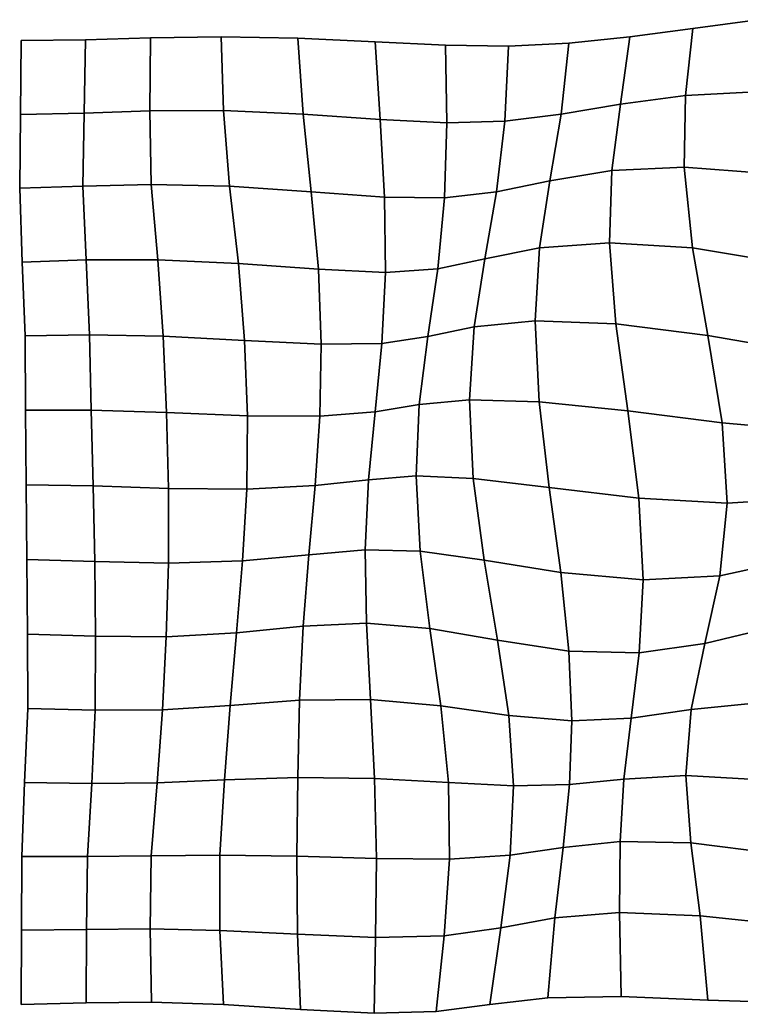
# Model space of a CAD drawing. Extents: x -161 to 223, y -128 to 126.
# Drawn here: x -160.5 to 22.6, y -128.2 to 124 of the extents above; entities that cross this region are included whole.
import ezdxf

# ---------------------------------------------------------------- set-up
doc = ezdxf.new("R2010")
doc.units = 0

msp = doc.modelspace()

# ---------------------------------------------------------------- linework, layer by layer
for points in [[(8.47879, 104.783752, -0.56378), (26.162144, 105.674088, -0.097301), (26.834267, 123.954628, -0.619438), (10.40003, 121.764931, -1.230016)], [(8.47879, 104.783752, -0.56378), (10.40003, 121.764931, -1.230016), (26.834267, 123.954628, -0.619438), (26.162144, 105.674088, -0.097301)], [(-7.982082, 102.558479, -1.283655), (8.47879, 104.783752, -0.56378), (10.40003, 121.764931, -1.230016), (-5.617564, 119.609489, -1.894878)], [(-7.982082, 102.558479, -1.283655), (-5.617564, 119.609489, -1.894878), (10.40003, 121.764931, -1.230016), (8.47879, 104.783752, -0.56378)], [(-160.368347, 99.957916, -1.274273), (-144.232239, 100.311813, -1.267802), (-143.81221, 118.899643, -1.255777), (-160.219803, 118.750046, -1.2858)], [(-160.368347, 99.957916, -1.274273), (-160.219803, 118.750046, -1.2858), (-143.81221, 118.899643, -1.255777), (-144.232239, 100.311813, -1.267802)], [(-144.232239, 100.311813, -1.267802), (-127.525818, 100.891403, -1.345592), (-127.323807, 119.373535, -1.272971), (-143.81221, 118.899643, -1.255777)], [(-144.232239, 100.311813, -1.267802), (-143.81221, 118.899643, -1.255777), (-127.323807, 119.373535, -1.272971), (-127.525818, 100.891403, -1.345592)], [(-127.525818, 100.891403, -1.345592), (-108.802734, 100.925896, -1.396579), (-109.395409, 119.637215, -1.277623), (-127.323807, 119.373535, -1.272971)], [(-127.525818, 100.891403, -1.345592), (-127.323807, 119.373535, -1.272971), (-109.395409, 119.637215, -1.277623), (-108.802734, 100.925896, -1.396579)], [(-108.802734, 100.925896, -1.396579), (-88.537476, 100.040604, -1.401339), (-89.914787, 119.267975, -1.278931), (-109.395409, 119.637215, -1.277623)], [(-108.802734, 100.925896, -1.396579), (-109.395409, 119.637215, -1.277623), (-89.914787, 119.267975, -1.278931), (-88.537476, 100.040604, -1.401339)], [(-88.537476, 100.040604, -1.401339), (-69.056953, 98.68502, -1.482974), (-70.331215, 118.378189, -1.400992), (-89.914787, 119.267975, -1.278931)], [(-88.537476, 100.040604, -1.401339), (-89.914787, 119.267975, -1.278931), (-70.331215, 118.378189, -1.400992), (-69.056953, 98.68502, -1.482974)], [(-23.085348, 100.032089, -1.815239), (-7.982082, 102.558479, -1.283655), (-5.617564, 119.609489, -1.894878), (-21.112637, 118.0159, -2.222662)], [(-23.085348, 100.032089, -1.815239), (-21.112637, 118.0159, -2.222662), (-5.617564, 119.609489, -1.894878), (-7.982082, 102.558479, -1.283655)], [(-69.056953, 98.68502, -1.482974), (-52.138756, 97.82502, -1.710149), (-52.468525, 117.526421, -1.720662), (-70.331215, 118.378189, -1.400992)], [(-69.056953, 98.68502, -1.482974), (-70.331215, 118.378189, -1.400992), (-52.468525, 117.526421, -1.720662), (-52.138756, 97.82502, -1.710149)], [(-52.138756, 97.82502, -1.710149), (-37.345966, 98.243317, -1.918883), (-36.412846, 117.304924, -2.096661), (-52.468525, 117.526421, -1.720662)], [(-52.138756, 97.82502, -1.710149), (-52.468525, 117.526421, -1.720662), (-36.412846, 117.304924, -2.096661), (-37.345966, 98.243317, -1.918883)], [(-37.345966, 98.243317, -1.918883), (-23.085348, 100.032089, -1.815239), (-21.112637, 118.0159, -2.222662), (-36.412846, 117.304924, -2.096661)], [(-37.345966, 98.243317, -1.918883), (-36.412846, 117.304924, -2.096661), (-21.112637, 118.0159, -2.222662), (-23.085348, 100.032089, -1.815239)], [(-10.170768, 85.680428, -0.970968), (8.140787, 86.580727, -0.467263), (8.47879, 104.783752, -0.56378), (-7.982082, 102.558479, -1.283655)], [(-10.170768, 85.680428, -0.970968), (-7.982082, 102.558479, -1.283655), (8.47879, 104.783752, -0.56378), (8.140787, 86.580727, -0.467263)], [(8.140787, 86.580727, -0.467263), (28.220966, 85.004005, -0.275969), (26.162144, 105.674088, -0.097301), (8.47879, 104.783752, -0.56378)], [(8.140787, 86.580727, -0.467263), (8.47879, 104.783752, -0.56378), (26.162144, 105.674088, -0.097301), (28.220966, 85.004005, -0.275969)], [(-144.543045, 81.735268, -1.304018), (-127.183067, 82.17437, -1.457454), (-127.525818, 100.891403, -1.345592), (-144.232239, 100.311813, -1.267802)], [(-144.543045, 81.735268, -1.304018), (-144.232239, 100.311813, -1.267802), (-127.525818, 100.891403, -1.345592), (-127.183067, 82.17437, -1.457454)], [(-127.183067, 82.17437, -1.457454), (-107.250473, 81.717178, -1.532025), (-108.802734, 100.925896, -1.396579), (-127.525818, 100.891403, -1.345592)], [(-127.183067, 82.17437, -1.457454), (-127.525818, 100.891403, -1.345592), (-108.802734, 100.925896, -1.396579), (-107.250473, 81.717178, -1.532025)], [(-107.250473, 81.717178, -1.532025), (-86.510216, 80.323013, -1.463609), (-88.537476, 100.040604, -1.401339), (-108.802734, 100.925896, -1.396579)], [(-107.250473, 81.717178, -1.532025), (-108.802734, 100.925896, -1.396579), (-88.537476, 100.040604, -1.401339), (-86.510216, 80.323013, -1.463609)], [(-25.931862, 83.109001, -1.420279), (-10.170768, 85.680428, -0.970968), (-7.982082, 102.558479, -1.283655), (-23.085348, 100.032089, -1.815239)], [(-25.931862, 83.109001, -1.420279), (-23.085348, 100.032089, -1.815239), (-7.982082, 102.558479, -1.283655), (-10.170768, 85.680428, -0.970968)], [(-160.522751, 81.219688, -1.266986), (-144.543045, 81.735268, -1.304018), (-144.232239, 100.311813, -1.267802), (-160.368347, 99.957916, -1.274273)], [(-160.522751, 81.219688, -1.266986), (-160.368347, 99.957916, -1.274273), (-144.232239, 100.311813, -1.267802), (-144.543045, 81.735268, -1.304018)], [(-86.510216, 80.323013, -1.463609), (-67.915321, 78.925163, -1.401254), (-69.056953, 98.68502, -1.482974), (-88.537476, 100.040604, -1.401339)], [(-86.510216, 80.323013, -1.463609), (-88.537476, 100.040604, -1.401339), (-69.056953, 98.68502, -1.482974), (-67.915321, 78.925163, -1.401254)], [(-67.915321, 78.925163, -1.401254), (-52.663975, 78.742867, -1.472574), (-52.138756, 97.82502, -1.710149), (-69.056953, 98.68502, -1.482974)], [(-67.915321, 78.925163, -1.401254), (-69.056953, 98.68502, -1.482974), (-52.138756, 97.82502, -1.710149), (-52.663975, 78.742867, -1.472574)], [(-39.487015, 80.329216, -1.563137), (-25.931862, 83.109001, -1.420279), (-23.085348, 100.032089, -1.815239), (-37.345966, 98.243317, -1.918883)], [(-39.487015, 80.329216, -1.563137), (-37.345966, 98.243317, -1.918883), (-23.085348, 100.032089, -1.815239), (-25.931862, 83.109001, -1.420279)], [(-52.663975, 78.742867, -1.472574), (-39.487015, 80.329216, -1.563137), (-37.345966, 98.243317, -1.918883), (-52.138756, 97.82502, -1.710149)], [(-52.663975, 78.742867, -1.472574), (-52.138756, 97.82502, -1.710149), (-37.345966, 98.243317, -1.918883), (-39.487015, 80.329216, -1.563137)], [(-10.791721, 67.374489, -1.216058), (10.284095, 66.068558, -1.073059), (8.140787, 86.580727, -0.467263), (-10.170768, 85.680428, -0.970968)], [(-10.791721, 67.374489, -1.216058), (-10.170768, 85.680428, -0.970968), (8.140787, 86.580727, -0.467263), (10.284095, 66.068558, -1.073059)], [(10.284095, 66.068558, -1.073059), (32.627018, 62.349857, -1.062481), (28.220966, 85.004005, -0.275969), (8.140787, 86.580727, -0.467263)], [(10.284095, 66.068558, -1.073059), (8.140787, 86.580727, -0.467263), (28.220966, 85.004005, -0.275969), (32.627018, 62.349857, -1.062481)], [(-28.561321, 66.080414, -1.292371), (-10.791721, 67.374489, -1.216058), (-10.170768, 85.680428, -0.970968), (-25.931862, 83.109001, -1.420279)], [(-28.561321, 66.080414, -1.292371), (-25.931862, 83.109001, -1.420279), (-10.170768, 85.680428, -0.970968), (-10.791721, 67.374489, -1.216058)], [(-159.925079, 62.485867, -1.264371), (-143.719604, 63.00243, -1.36238), (-144.543045, 81.735268, -1.304018), (-160.522751, 81.219688, -1.266986)], [(-159.925079, 62.485867, -1.264371), (-160.522751, 81.219688, -1.266986), (-144.543045, 81.735268, -1.304018), (-143.719604, 63.00243, -1.36238)], [(-143.719604, 63.00243, -1.36238), (-125.519348, 63.077473, -1.59843), (-127.183067, 82.17437, -1.457454), (-144.543045, 81.735268, -1.304018)], [(-143.719604, 63.00243, -1.36238), (-144.543045, 81.735268, -1.304018), (-127.183067, 82.17437, -1.457454), (-125.519348, 63.077473, -1.59843)], [(-125.519348, 63.077473, -1.59843), (-105.006363, 62.143528, -1.660319), (-107.250473, 81.717178, -1.532025), (-127.183067, 82.17437, -1.457454)], [(-125.519348, 63.077473, -1.59843), (-127.183067, 82.17437, -1.457454), (-107.250473, 81.717178, -1.532025), (-105.006363, 62.143528, -1.660319)], [(-105.006363, 62.143528, -1.660319), (-84.723984, 60.65699, -1.434325), (-86.510216, 80.323013, -1.463609), (-107.250473, 81.717178, -1.532025)], [(-105.006363, 62.143528, -1.660319), (-107.250473, 81.717178, -1.532025), (-86.510216, 80.323013, -1.463609), (-84.723984, 60.65699, -1.434325)], [(-42.482834, 63.29623, -1.190862), (-28.561321, 66.080414, -1.292371), (-25.931862, 83.109001, -1.420279), (-39.487015, 80.329216, -1.563137)], [(-42.482834, 63.29623, -1.190862), (-39.487015, 80.329216, -1.563137), (-25.931862, 83.109001, -1.420279), (-28.561321, 66.080414, -1.292371)], [(-84.723984, 60.65699, -1.434325), (-67.668701, 59.861374, -1.144289), (-67.915321, 78.925163, -1.401254), (-86.510216, 80.323013, -1.463609)], [(-84.723984, 60.65699, -1.434325), (-86.510216, 80.323013, -1.463609), (-67.915321, 78.925163, -1.401254), (-67.668701, 59.861374, -1.144289)], [(-67.668701, 59.861374, -1.144289), (-54.39698, 60.779182, -1.063206), (-52.663975, 78.742867, -1.472574), (-67.915321, 78.925163, -1.401254)], [(-67.668701, 59.861374, -1.144289), (-67.915321, 78.925163, -1.401254), (-52.663975, 78.742867, -1.472574), (-54.39698, 60.779182, -1.063206)], [(-54.39698, 60.779182, -1.063206), (-42.482834, 63.29623, -1.190862), (-39.487015, 80.329216, -1.563137), (-52.663975, 78.742867, -1.472574)], [(-54.39698, 60.779182, -1.063206), (-52.663975, 78.742867, -1.472574), (-39.487015, 80.329216, -1.563137), (-42.482834, 63.29623, -1.190862)], [(-45.185665, 46.041298, -0.897304), (-29.663315, 47.551651, -1.514874), (-28.561321, 66.080414, -1.292371), (-42.482834, 63.29623, -1.190862)], [(-45.185665, 46.041298, -0.897304), (-42.482834, 63.29623, -1.190862), (-28.561321, 66.080414, -1.292371), (-29.663315, 47.551651, -1.514874)], [(-29.663315, 47.551651, -1.514874), (-9.204161, 46.823738, -2.026132), (-10.791721, 67.374489, -1.216058), (-28.561321, 66.080414, -1.292371)], [(-29.663315, 47.551651, -1.514874), (-28.561321, 66.080414, -1.292371), (-10.791721, 67.374489, -1.216058), (-9.204161, 46.823738, -2.026132)], [(-9.204161, 46.823738, -2.026132), (14.208311, 43.813778, -2.249219), (10.284095, 66.068558, -1.073059), (-10.791721, 67.374489, -1.216058)], [(-9.204161, 46.823738, -2.026132), (-10.791721, 67.374489, -1.216058), (10.284095, 66.068558, -1.073059), (14.208311, 43.813778, -2.249219)], [(14.208311, 43.813778, -2.249219), (37.237885, 39.840576, -2.176204), (32.627018, 62.349857, -1.062481), (10.284095, 66.068558, -1.073059)], [(14.208311, 43.813778, -2.249219), (10.284095, 66.068558, -1.073059), (32.627018, 62.349857, -1.062481), (37.237885, 39.840576, -2.176204)], [(-142.856445, 44.034435, -1.435326), (-124.169716, 43.6931, -1.756774), (-125.519348, 63.077473, -1.59843), (-143.719604, 63.00243, -1.36238)], [(-142.856445, 44.034435, -1.435326), (-143.719604, 63.00243, -1.36238), (-125.519348, 63.077473, -1.59843), (-124.169716, 43.6931, -1.756774)], [(-124.169716, 43.6931, -1.756774), (-103.452705, 42.599583, -1.773668), (-105.006363, 62.143528, -1.660319), (-125.519348, 63.077473, -1.59843)], [(-124.169716, 43.6931, -1.756774), (-125.519348, 63.077473, -1.59843), (-105.006363, 62.143528, -1.660319), (-103.452705, 42.599583, -1.773668)], [(-56.89999, 43.585365, -0.551074), (-45.185665, 46.041298, -0.897304), (-42.482834, 63.29623, -1.190862), (-54.39698, 60.779182, -1.063206)], [(-56.89999, 43.585365, -0.551074), (-54.39698, 60.779182, -1.063206), (-42.482834, 63.29623, -1.190862), (-45.185665, 46.041298, -0.897304)], [(-159.156067, 43.704048, -1.264666), (-142.856445, 44.034435, -1.435326), (-143.719604, 63.00243, -1.36238), (-159.925079, 62.485867, -1.264371)], [(-159.156067, 43.704048, -1.264666), (-159.925079, 62.485867, -1.264371), (-143.719604, 63.00243, -1.36238), (-142.856445, 44.034435, -1.435326)], [(-103.452705, 42.599583, -1.773668), (-83.969818, 41.603401, -1.320571), (-84.723984, 60.65699, -1.434325), (-105.006363, 62.143528, -1.660319)], [(-103.452705, 42.599583, -1.773668), (-105.006363, 62.143528, -1.660319), (-84.723984, 60.65699, -1.434325), (-83.969818, 41.603401, -1.320571)], [(-83.969818, 41.603401, -1.320571), (-68.614059, 41.813721, -0.7459), (-67.668701, 59.861374, -1.144289), (-84.723984, 60.65699, -1.434325)], [(-83.969818, 41.603401, -1.320571), (-84.723984, 60.65699, -1.434325), (-67.668701, 59.861374, -1.144289), (-68.614059, 41.813721, -0.7459)], [(-68.614059, 41.813721, -0.7459), (-56.89999, 43.585365, -0.551074), (-54.39698, 60.779182, -1.063206), (-67.668701, 59.861374, -1.144289)], [(-68.614059, 41.813721, -0.7459), (-67.668701, 59.861374, -1.144289), (-54.39698, 60.779182, -1.063206), (-56.89999, 43.585365, -0.551074)], [(-59.097336, 26.296202, 0.0242), (-46.352489, 27.520105, -0.653637), (-45.185665, 46.041298, -0.897304), (-56.89999, 43.585365, -0.551074)], [(-59.097336, 26.296202, 0.0242), (-56.89999, 43.585365, -0.551074), (-45.185665, 46.041298, -0.897304), (-46.352489, 27.520105, -0.653637)], [(-46.352489, 27.520105, -0.653637), (-28.663462, 27.018541, -1.967431), (-29.663315, 47.551651, -1.514874), (-45.185665, 46.041298, -0.897304)], [(-46.352489, 27.520105, -0.653637), (-45.185665, 46.041298, -0.897304), (-29.663315, 47.551651, -1.514874), (-28.663462, 27.018541, -1.967431)], [(-28.663462, 27.018541, -1.967431), (-6.156146, 24.684973, -3.207505), (-9.204161, 46.823738, -2.026132), (-29.663315, 47.551651, -1.514874)], [(-28.663462, 27.018541, -1.967431), (-29.663315, 47.551651, -1.514874), (-9.204161, 46.823738, -2.026132), (-6.156146, 24.684973, -3.207505)], [(-6.156146, 24.684973, -3.207505), (17.857559, 21.661394, -3.794978), (14.208311, 43.813778, -2.249219), (-9.204161, 46.823738, -2.026132)], [(-6.156146, 24.684973, -3.207505), (-9.204161, 46.823738, -2.026132), (14.208311, 43.813778, -2.249219), (17.857559, 21.661394, -3.794978)], [(-159.064835, 24.847498, -1.265005), (-142.420441, 24.87369, -1.511176), (-142.856445, 44.034435, -1.435326), (-159.156067, 43.704048, -1.264666)], [(-159.064835, 24.847498, -1.265005), (-159.156067, 43.704048, -1.264666), (-142.856445, 44.034435, -1.435326), (-142.420441, 24.87369, -1.511176)], [(-142.420441, 24.87369, -1.511176), (-123.261192, 24.262009, -1.922759), (-124.169716, 43.6931, -1.756774), (-142.856445, 44.034435, -1.435326)], [(-142.420441, 24.87369, -1.511176), (-142.856445, 44.034435, -1.435326), (-124.169716, 43.6931, -1.756774), (-123.261192, 24.262009, -1.922759)], [(-123.261192, 24.262009, -1.922759), (-102.728775, 23.458143, -1.885178), (-103.452705, 42.599583, -1.773668), (-124.169716, 43.6931, -1.756774)], [(-123.261192, 24.262009, -1.922759), (-124.169716, 43.6931, -1.756774), (-103.452705, 42.599583, -1.773668), (-102.728775, 23.458143, -1.885178)], [(-70.32486, 24.485687, -0.269598), (-59.097336, 26.296202, 0.0242), (-56.89999, 43.585365, -0.551074), (-68.614059, 41.813721, -0.7459)], [(-70.32486, 24.485687, -0.269598), (-68.614059, 41.813721, -0.7459), (-56.89999, 43.585365, -0.551074), (-59.097336, 26.296202, 0.0242)], [(17.857559, 21.661394, -3.794978), (39.498077, 19.719181, -3.502687), (37.237885, 39.840576, -2.176204), (14.208311, 43.813778, -2.249219)], [(17.857559, 21.661394, -3.794978), (14.208311, 43.813778, -2.249219), (37.237885, 39.840576, -2.176204), (39.498077, 19.719181, -3.502687)], [(-102.728775, 23.458143, -1.885178), (-84.338066, 23.368641, -1.168812), (-83.969818, 41.603401, -1.320571), (-103.452705, 42.599583, -1.773668)], [(-102.728775, 23.458143, -1.885178), (-103.452705, 42.599583, -1.773668), (-83.969818, 41.603401, -1.320571), (-84.338066, 23.368641, -1.168812)], [(-84.338066, 23.368641, -1.168812), (-70.32486, 24.485687, -0.269598), (-68.614059, 41.813721, -0.7459), (-83.969818, 41.603401, -1.320571)], [(-84.338066, 23.368641, -1.168812), (-83.969818, 41.603401, -1.320571), (-68.614059, 41.813721, -0.7459), (-70.32486, 24.485687, -0.269598)], [(-71.968857, 7.226056, 0.194965), (-59.906788, 8.186996, 0.65539), (-59.097336, 26.296202, 0.0242), (-70.32486, 24.485687, -0.269598)], [(-71.968857, 7.226056, 0.194965), (-70.32486, 24.485687, -0.269598), (-59.097336, 26.296202, 0.0242), (-59.906788, 8.186996, 0.65539)], [(-59.906788, 8.186996, 0.65539), (-45.383194, 7.519074, -0.308455), (-46.352489, 27.520105, -0.653637), (-59.097336, 26.296202, 0.0242)], [(-59.906788, 8.186996, 0.65539), (-59.097336, 26.296202, 0.0242), (-46.352489, 27.520105, -0.653637), (-45.383194, 7.519074, -0.308455)], [(-45.383194, 7.519074, -0.308455), (-26.09486, 5.219049, -2.348022), (-28.663462, 27.018541, -1.967431), (-46.352489, 27.520105, -0.653637)], [(-45.383194, 7.519074, -0.308455), (-46.352489, 27.520105, -0.653637), (-28.663462, 27.018541, -1.967431), (-26.09486, 5.219049, -2.348022)], [(-26.09486, 5.219049, -2.348022), (-3.351055, 2.534362, -4.426868), (-6.156146, 24.684973, -3.207505), (-28.663462, 27.018541, -1.967431)], [(-26.09486, 5.219049, -2.348022), (-28.663462, 27.018541, -1.967431), (-6.156146, 24.684973, -3.207505), (-3.351055, 2.534362, -4.426868)], [(-158.953781, 5.926561, -1.260636), (-141.931931, 5.645863, -1.572518), (-142.420441, 24.87369, -1.511176), (-159.064835, 24.847498, -1.265005)], [(-158.953781, 5.926561, -1.260636), (-159.064835, 24.847498, -1.265005), (-142.420441, 24.87369, -1.511176), (-141.931931, 5.645863, -1.572518)], [(-141.931931, 5.645863, -1.572518), (-122.743164, 5.016525, -2.085441), (-123.261192, 24.262009, -1.922759), (-142.420441, 24.87369, -1.511176)], [(-141.931931, 5.645863, -1.572518), (-142.420441, 24.87369, -1.511176), (-123.261192, 24.262009, -1.922759), (-122.743164, 5.016525, -2.085441)], [(-122.743164, 5.016525, -2.085441), (-102.922867, 4.846331, -2.024884), (-102.728775, 23.458143, -1.885178), (-123.261192, 24.262009, -1.922759)], [(-122.743164, 5.016525, -2.085441), (-123.261192, 24.262009, -1.922759), (-102.728775, 23.458143, -1.885178), (-102.922867, 4.846331, -2.024884)], [(-102.922867, 4.846331, -2.024884), (-85.566849, 5.711832, -1.06123), (-84.338066, 23.368641, -1.168812), (-102.728775, 23.458143, -1.885178)], [(-102.922867, 4.846331, -2.024884), (-102.728775, 23.458143, -1.885178), (-84.338066, 23.368641, -1.168812), (-85.566849, 5.711832, -1.06123)], [(-85.566849, 5.711832, -1.06123), (-71.968857, 7.226056, 0.194965), (-70.32486, 24.485687, -0.269598), (-84.338066, 23.368641, -1.168812)], [(-85.566849, 5.711832, -1.06123), (-84.338066, 23.368641, -1.168812), (-70.32486, 24.485687, -0.269598), (-71.968857, 7.226056, 0.194965)], [(-3.351055, 2.534362, -4.426868), (19.117912, 1.229748, -5.533526), (17.857559, 21.661394, -3.794978), (-6.156146, 24.684973, -3.207505)], [(-3.351055, 2.534362, -4.426868), (-6.156146, 24.684973, -3.207505), (17.857559, 21.661394, -3.794978), (19.117912, 1.229748, -5.533526)], [(19.117912, 1.229748, -5.533526), (38.101547, 2.465269, -5.193262), (39.498077, 19.719181, -3.502687), (17.857559, 21.661394, -3.794978)], [(19.117912, 1.229748, -5.533526), (17.857559, 21.661394, -3.794978), (39.498077, 19.719181, -3.502687), (38.101547, 2.465269, -5.193262)], [(-72.795158, -10.563682, 0.521511), (-58.869438, -10.883211, 1.318012), (-59.906788, 8.186996, 0.65539), (-71.968857, 7.226056, 0.194965)], [(-72.795158, -10.563682, 0.521511), (-71.968857, 7.226056, 0.194965), (-59.906788, 8.186996, 0.65539), (-58.869438, -10.883211, 1.318012)], [(-58.869438, -10.883211, 1.318012), (-42.634506, -13.224985, 0.331071), (-45.383194, 7.519074, -0.308455), (-59.906788, 8.186996, 0.65539)], [(-58.869438, -10.883211, 1.318012), (-59.906788, 8.186996, 0.65539), (-45.383194, 7.519074, -0.308455), (-42.634506, -13.224985, 0.331071)], [(-158.768158, -13.020933, -1.24597), (-141.520691, -13.511261, -1.597248), (-141.931931, 5.645863, -1.572518), (-158.953781, 5.926561, -1.260636)], [(-158.768158, -13.020933, -1.24597), (-158.953781, 5.926561, -1.260636), (-141.931931, 5.645863, -1.572518), (-141.520691, -13.511261, -1.597248)], [(-141.520691, -13.511261, -1.597248), (-122.794426, -13.937948, -2.22789), (-122.743164, 5.016525, -2.085441), (-141.931931, 5.645863, -1.572518)], [(-141.520691, -13.511261, -1.597248), (-141.931931, 5.645863, -1.572518), (-122.743164, 5.016525, -2.085441), (-122.794426, -13.937948, -2.22789)], [(-103.963318, -13.400867, -2.226916), (-87.150116, -11.884985, -1.104274), (-85.566849, 5.711832, -1.06123), (-102.922867, 4.846331, -2.024884)], [(-103.963318, -13.400867, -2.226916), (-102.922867, 4.846331, -2.024884), (-85.566849, 5.711832, -1.06123), (-87.150116, -11.884985, -1.104274)], [(-87.150116, -11.884985, -1.104274), (-72.795158, -10.563682, 0.521511), (-71.968857, 7.226056, 0.194965), (-85.566849, 5.711832, -1.06123)], [(-87.150116, -11.884985, -1.104274), (-85.566849, 5.711832, -1.06123), (-71.968857, 7.226056, 0.194965), (-72.795158, -10.563682, 0.521511)], [(-42.634506, -13.224985, 0.331071), (-23.183836, -16.35371, -2.23779), (-26.09486, 5.219049, -2.348022), (-45.383194, 7.519074, -0.308455)], [(-42.634506, -13.224985, 0.331071), (-45.383194, 7.519074, -0.308455), (-26.09486, 5.219049, -2.348022), (-23.183836, -16.35371, -2.23779)], [(-23.183836, -16.35371, -2.23779), (-2.272475, -18.167097, -5.185718), (-3.351055, 2.534362, -4.426868), (-26.09486, 5.219049, -2.348022)], [(-23.183836, -16.35371, -2.23779), (-26.09486, 5.219049, -2.348022), (-3.351055, 2.534362, -4.426868), (-2.272475, -18.167097, -5.185718)], [(-122.794426, -13.937948, -2.22789), (-103.963318, -13.400867, -2.226916), (-102.922867, 4.846331, -2.024884), (-122.743164, 5.016525, -2.085441)], [(-122.794426, -13.937948, -2.22789), (-122.743164, 5.016525, -2.085441), (-102.922867, 4.846331, -2.024884), (-103.963318, -13.400867, -2.226916)], [(-2.272475, -18.167097, -5.185718), (17.260759, -17.168154, -7.136764), (19.117912, 1.229748, -5.533526), (-3.351055, 2.534362, -4.426868)], [(-2.272475, -18.167097, -5.185718), (-3.351055, 2.534362, -4.426868), (19.117912, 1.229748, -5.533526), (17.260759, -17.168154, -7.136764)], [(17.260759, -17.168154, -7.136764), (33.876331, -13.544061, -7.318955), (38.101547, 2.465269, -5.193262), (19.117912, 1.229748, -5.533526)], [(17.260759, -17.168154, -7.136764), (19.117912, 1.229748, -5.533526), (38.101547, 2.465269, -5.193262), (33.876331, -13.544061, -7.318955)], [(-105.505768, -31.617552, -2.503194), (-88.562912, -29.945368, -1.39829), (-87.150116, -11.884985, -1.104274), (-103.963318, -13.400867, -2.226916)], [(-105.505768, -31.617552, -2.503194), (-103.963318, -13.400867, -2.226916), (-87.150116, -11.884985, -1.104274), (-88.562912, -29.945368, -1.39829)], [(-88.562912, -29.945368, -1.39829), (-72.537285, -29.176449, 0.543284), (-72.795158, -10.563682, 0.521511), (-87.150116, -11.884985, -1.104274)], [(-88.562912, -29.945368, -1.39829), (-87.150116, -11.884985, -1.104274), (-72.795158, -10.563682, 0.521511), (-72.537285, -29.176449, 0.543284)], [(-72.537285, -29.176449, 0.543284), (-56.399258, -30.513889, 1.892242), (-58.869438, -10.883211, 1.318012), (-72.795158, -10.563682, 0.521511)], [(-72.537285, -29.176449, 0.543284), (-72.795158, -10.563682, 0.521511), (-58.869438, -10.883211, 1.318012), (-56.399258, -30.513889, 1.892242)], [(-56.399258, -30.513889, 1.892242), (-39.188965, -33.54026, 1.344409), (-42.634506, -13.224985, 0.331071), (-58.869438, -10.883211, 1.318012)], [(-56.399258, -30.513889, 1.892242), (-58.869438, -10.883211, 1.318012), (-42.634506, -13.224985, 0.331071), (-39.188965, -33.54026, 1.344409)], [(-158.565872, -31.949812, -1.21692), (-141.304199, -32.503845, -1.561262), (-141.520691, -13.511261, -1.597248), (-158.768158, -13.020933, -1.24597)], [(-158.565872, -31.949812, -1.21692), (-158.768158, -13.020933, -1.24597), (-141.520691, -13.511261, -1.597248), (-141.304199, -32.503845, -1.561262)], [(-141.304199, -32.503845, -1.561262), (-123.38501, -32.640675, -2.318961), (-122.794426, -13.937948, -2.22789), (-141.520691, -13.511261, -1.597248)], [(-141.304199, -32.503845, -1.561262), (-141.520691, -13.511261, -1.597248), (-122.794426, -13.937948, -2.22789), (-123.38501, -32.640675, -2.318961)], [(-123.38501, -32.640675, -2.318961), (-105.505768, -31.617552, -2.503194), (-103.963318, -13.400867, -2.226916), (-122.794426, -13.937948, -2.22789)], [(-123.38501, -32.640675, -2.318961), (-122.794426, -13.937948, -2.22789), (-103.963318, -13.400867, -2.226916), (-105.505768, -31.617552, -2.503194)], [(-39.188965, -33.54026, 1.344409), (-21.078638, -36.299328, -1.269343), (-23.183836, -16.35371, -2.23779), (-42.634506, -13.224985, 0.331071)], [(-39.188965, -33.54026, 1.344409), (-42.634506, -13.224985, 0.331071), (-23.183836, -16.35371, -2.23779), (-21.078638, -36.299328, -1.269343)], [(13.439428, -34.331364, -7.943899), (29.270327, -30.54464, -9.363588), (33.876331, -13.544061, -7.318955), (17.260759, -17.168154, -7.136764)], [(13.439428, -34.331364, -7.943899), (17.260759, -17.168154, -7.136764), (33.876331, -13.544061, -7.318955), (29.270327, -30.54464, -9.363588)], [(-21.078638, -36.299328, -1.269343), (-3.228253, -36.739941, -4.88072), (-2.272475, -18.167097, -5.185718), (-23.183836, -16.35371, -2.23779)], [(-21.078638, -36.299328, -1.269343), (-23.183836, -16.35371, -2.23779), (-2.272475, -18.167097, -5.185718), (-3.228253, -36.739941, -4.88072)], [(-3.228253, -36.739941, -4.88072), (13.439428, -34.331364, -7.943899), (17.260759, -17.168154, -7.136764), (-2.272475, -18.167097, -5.185718)], [(-3.228253, -36.739941, -4.88072), (-2.272475, -18.167097, -5.185718), (17.260759, -17.168154, -7.136764), (13.439428, -34.331364, -7.943899)], [(-107.095215, -50.108601, -2.811286), (-89.490685, -48.777954, -1.982716), (-88.562912, -29.945368, -1.39829), (-105.505768, -31.617552, -2.503194)], [(-107.095215, -50.108601, -2.811286), (-105.505768, -31.617552, -2.503194), (-88.562912, -29.945368, -1.39829), (-89.490685, -48.777954, -1.982716)], [(-89.490685, -48.777954, -1.982716), (-71.521584, -48.597393, 0.088902), (-72.537285, -29.176449, 0.543284), (-88.562912, -29.945368, -1.39829)], [(-89.490685, -48.777954, -1.982716), (-88.562912, -29.945368, -1.39829), (-72.537285, -29.176449, 0.543284), (-71.521584, -48.597393, 0.088902)], [(-71.521584, -48.597393, 0.088902), (-53.58215, -50.181049, 2.115723), (-56.399258, -30.513889, 1.892242), (-72.537285, -29.176449, 0.543284)], [(-71.521584, -48.597393, 0.088902), (-72.537285, -29.176449, 0.543284), (-56.399258, -30.513889, 1.892242), (-53.58215, -50.181049, 2.115723)], [(-158.515091, -50.826664, -1.173894), (-141.367554, -51.301418, -1.444888), (-141.304199, -32.503845, -1.561262), (-158.565872, -31.949812, -1.21692)], [(-158.515091, -50.826664, -1.173894), (-158.565872, -31.949812, -1.21692), (-141.304199, -32.503845, -1.561262), (-141.367554, -51.301418, -1.444888)], [(-141.367554, -51.301418, -1.444888), (-124.315216, -51.206947, -2.308753), (-123.38501, -32.640675, -2.318961), (-141.304199, -32.503845, -1.561262)], [(-141.367554, -51.301418, -1.444888), (-141.304199, -32.503845, -1.561262), (-123.38501, -32.640675, -2.318961), (-124.315216, -51.206947, -2.308753)], [(-124.315216, -51.206947, -2.308753), (-107.095215, -50.108601, -2.811286), (-105.505768, -31.617552, -2.503194), (-123.38501, -32.640675, -2.318961)], [(-124.315216, -51.206947, -2.308753), (-123.38501, -32.640675, -2.318961), (-105.505768, -31.617552, -2.503194), (-107.095215, -50.108601, -2.811286)], [(-53.58215, -50.181049, 2.115723), (-36.349766, -52.596355, 2.523977), (-39.188965, -33.54026, 1.344409), (-56.399258, -30.513889, 1.892242)], [(-53.58215, -50.181049, 2.115723), (-56.399258, -30.513889, 1.892242), (-39.188965, -33.54026, 1.344409), (-36.349766, -52.596355, 2.523977)], [(9.93244, -51.128723, -7.102359), (26.861481, -49.387302, -10.111475), (29.270327, -30.54464, -9.363588), (13.439428, -34.331364, -7.943899)], [(9.93244, -51.128723, -7.102359), (13.439428, -34.331364, -7.943899), (29.270327, -30.54464, -9.363588), (26.861481, -49.387302, -10.111475)], [(-36.349766, -52.596355, 2.523977), (-20.336033, -54.025986, 0.595906), (-21.078638, -36.299328, -1.269343), (-39.188965, -33.54026, 1.344409)], [(-36.349766, -52.596355, 2.523977), (-39.188965, -33.54026, 1.344409), (-21.078638, -36.299328, -1.269343), (-20.336033, -54.025986, 0.595906)], [(-5.299708, -53.332855, -3.083613), (9.93244, -51.128723, -7.102359), (13.439428, -34.331364, -7.943899), (-3.228253, -36.739941, -4.88072)], [(-5.299708, -53.332855, -3.083613), (-3.228253, -36.739941, -4.88072), (13.439428, -34.331364, -7.943899), (9.93244, -51.128723, -7.102359)], [(-20.336033, -54.025986, 0.595906), (-5.299708, -53.332855, -3.083613), (-3.228253, -36.739941, -4.88072), (-21.078638, -36.299328, -1.269343)], [(-20.336033, -54.025986, 0.595906), (-21.078638, -36.299328, -1.269343), (-3.228253, -36.739941, -4.88072), (-5.299708, -53.332855, -3.083613)], [(-125.691292, -69.735596, -2.137848), (-108.517059, -68.983253, -3.035633), (-107.095215, -50.108601, -2.811286), (-124.315216, -51.206947, -2.308753)], [(-125.691292, -69.735596, -2.137848), (-124.315216, -51.206947, -2.308753), (-107.095215, -50.108601, -2.811286), (-108.517059, -68.983253, -3.035633)], [(-108.517059, -68.983253, -3.035633), (-89.94841, -68.364479, -2.769429), (-89.490685, -48.777954, -1.982716), (-107.095215, -50.108601, -2.811286)], [(-108.517059, -68.983253, -3.035633), (-107.095215, -50.108601, -2.811286), (-89.490685, -48.777954, -1.982716), (-89.94841, -68.364479, -2.769429)], [(-89.94841, -68.364479, -2.769429), (-70.441948, -68.624222, -0.91864), (-71.521584, -48.597393, 0.088902), (-89.490685, -48.777954, -1.982716)], [(-89.94841, -68.364479, -2.769429), (-89.490685, -48.777954, -1.982716), (-71.521584, -48.597393, 0.088902), (-70.441948, -68.624222, -0.91864)], [(-70.441948, -68.624222, -0.91864), (-51.65778, -69.659615, 1.651355), (-53.58215, -50.181049, 2.115723), (-71.521584, -48.597393, 0.088902)], [(-70.441948, -68.624222, -0.91864), (-71.521584, -48.597393, 0.088902), (-53.58215, -50.181049, 2.115723), (-51.65778, -69.659615, 1.651355)], [(-51.65778, -69.659615, 1.651355), (-35.151451, -70.468399, 3.320557), (-36.349766, -52.596355, 2.523977), (-53.58215, -50.181049, 2.115723)], [(-51.65778, -69.659615, 1.651355), (-53.58215, -50.181049, 2.115723), (-36.349766, -52.596355, 2.523977), (-35.151451, -70.468399, 3.320557)], [(8.630876, -67.896774, -4.192132), (27.833509, -68.947617, -8.361846), (26.861481, -49.387302, -10.111475), (9.93244, -51.128723, -7.102359)], [(8.630876, -67.896774, -4.192132), (9.93244, -51.128723, -7.102359), (26.861481, -49.387302, -10.111475), (27.833509, -68.947617, -8.361846)], [(-159.307419, -69.641312, -1.124425), (-142.284119, -69.927902, -1.244197), (-141.367554, -51.301418, -1.444888), (-158.515091, -50.826664, -1.173894)], [(-159.307419, -69.641312, -1.124425), (-158.515091, -50.826664, -1.173894), (-141.367554, -51.301418, -1.444888), (-142.284119, -69.927902, -1.244197)], [(-142.284119, -69.927902, -1.244197), (-125.691292, -69.735596, -2.137848), (-124.315216, -51.206947, -2.308753), (-141.367554, -51.301418, -1.444888)], [(-142.284119, -69.927902, -1.244197), (-141.367554, -51.301418, -1.444888), (-124.315216, -51.206947, -2.308753), (-125.691292, -69.735596, -2.137848)], [(-35.151451, -70.468399, 3.320557), (-20.935926, -70.112404, 2.816693), (-20.336033, -54.025986, 0.595906), (-36.349766, -52.596355, 2.523977)], [(-35.151451, -70.468399, 3.320557), (-36.349766, -52.596355, 2.523977), (-20.336033, -54.025986, 0.595906), (-20.935926, -70.112404, 2.816693)], [(-7.175931, -68.786758, -0.004149), (8.630876, -67.896774, -4.192132), (9.93244, -51.128723, -7.102359), (-5.299708, -53.332855, -3.083613)], [(-7.175931, -68.786758, -0.004149), (-5.299708, -53.332855, -3.083613), (9.93244, -51.128723, -7.102359), (8.630876, -67.896774, -4.192132)], [(-20.935926, -70.112404, 2.816693), (-7.175931, -68.786758, -0.004149), (-5.299708, -53.332855, -3.083613), (-20.336033, -54.025986, 0.595906)], [(-20.935926, -70.112404, 2.816693), (-20.336033, -54.025986, 0.595906), (-5.299708, -53.332855, -3.083613), (-7.175931, -68.786758, -0.004149)], [(-8.119688, -84.612923, 3.237612), (9.838104, -84.983032, 0.05071), (8.630876, -67.896774, -4.192132), (-7.175931, -68.786758, -0.004149)], [(-8.119688, -84.612923, 3.237612), (-7.175931, -68.786758, -0.004149), (8.630876, -67.896774, -4.192132), (9.838104, -84.983032, 0.05071)], [(9.838104, -84.983032, 0.05071), (31.288353, -87.682892, -4.11346), (27.833509, -68.947617, -8.361846), (8.630876, -67.896774, -4.192132)], [(9.838104, -84.983032, 0.05071), (8.630876, -67.896774, -4.192132), (27.833509, -68.947617, -8.361846), (31.288353, -87.682892, -4.11346)], [(-159.99765, -88.409714, -1.084482), (-143.343933, -88.446678, -0.984984), (-142.284119, -69.927902, -1.244197), (-159.307419, -69.641312, -1.124425)], [(-159.99765, -88.409714, -1.084482), (-159.307419, -69.641312, -1.124425), (-142.284119, -69.927902, -1.244197), (-143.343933, -88.446678, -0.984984)], [(-143.343933, -88.446678, -0.984984), (-127.182556, -88.261169, -1.767237), (-125.691292, -69.735596, -2.137848), (-142.284119, -69.927902, -1.244197)], [(-143.343933, -88.446678, -0.984984), (-142.284119, -69.927902, -1.244197), (-125.691292, -69.735596, -2.137848), (-127.182556, -88.261169, -1.767237)], [(-127.182556, -88.261169, -1.767237), (-109.746849, -88.101242, -3.008842), (-108.517059, -68.983253, -3.035633), (-125.691292, -69.735596, -2.137848)], [(-127.182556, -88.261169, -1.767237), (-125.691292, -69.735596, -2.137848), (-108.517059, -68.983253, -3.035633), (-109.746849, -88.101242, -3.008842)], [(-109.746849, -88.101242, -3.008842), (-90.210007, -88.351974, -3.507139), (-89.94841, -68.364479, -2.769429), (-108.517059, -68.983253, -3.035633)], [(-109.746849, -88.101242, -3.008842), (-108.517059, -68.983253, -3.035633), (-89.94841, -68.364479, -2.769429), (-90.210007, -88.351974, -3.507139)], [(-90.210007, -88.351974, -3.507139), (-69.955612, -88.922836, -2.329006), (-70.441948, -68.624222, -0.91864), (-89.94841, -68.364479, -2.769429)], [(-90.210007, -88.351974, -3.507139), (-89.94841, -68.364479, -2.769429), (-70.441948, -68.624222, -0.91864), (-69.955612, -88.922836, -2.329006)], [(-69.955612, -88.922836, -2.329006), (-51.424355, -89.081299, 0.306324), (-51.65778, -69.659615, 1.651355), (-70.441948, -68.624222, -0.91864)], [(-69.955612, -88.922836, -2.329006), (-70.441948, -68.624222, -0.91864), (-51.65778, -69.659615, 1.651355), (-51.424355, -89.081299, 0.306324)], [(-51.424355, -89.081299, 0.306324), (-35.995926, -88.098717, 3.058584), (-35.151451, -70.468399, 3.320557), (-51.65778, -69.659615, 1.651355)], [(-51.424355, -89.081299, 0.306324), (-51.65778, -69.659615, 1.651355), (-35.151451, -70.468399, 3.320557), (-35.995926, -88.098717, 3.058584)], [(-35.995926, -88.098717, 3.058584), (-22.5564, -86.167618, 4.328553), (-20.935926, -70.112404, 2.816693), (-35.151451, -70.468399, 3.320557)], [(-35.995926, -88.098717, 3.058584), (-35.151451, -70.468399, 3.320557), (-20.935926, -70.112404, 2.816693), (-22.5564, -86.167618, 4.328553)], [(-22.5564, -86.167618, 4.328553), (-8.119688, -84.612923, 3.237612), (-7.175931, -68.786758, -0.004149), (-20.935926, -70.112404, 2.816693)], [(-22.5564, -86.167618, 4.328553), (-20.935926, -70.112404, 2.816693), (-7.175931, -68.786758, -0.004149), (-8.119688, -84.612923, 3.237612)], [(-24.672161, -104.00956, 4.085899), (-8.225859, -102.663193, 5.004656), (-8.119688, -84.612923, 3.237612), (-22.5564, -86.167618, 4.328553)], [(-24.672161, -104.00956, 4.085899), (-22.5564, -86.167618, 4.328553), (-8.119688, -84.612923, 3.237612), (-8.225859, -102.663193, 5.004656)], [(-8.225859, -102.663193, 5.004656), (12.253509, -103.525818, 3.74183), (9.838104, -84.983032, 0.05071), (-8.119688, -84.612923, 3.237612)], [(-8.225859, -102.663193, 5.004656), (-8.119688, -84.612923, 3.237612), (9.838104, -84.983032, 0.05071), (12.253509, -103.525818, 3.74183)], [(12.253509, -103.525818, 3.74183), (34.814617, -105.824051, 0.894794), (31.288353, -87.682892, -4.11346), (9.838104, -84.983032, 0.05071)], [(12.253509, -103.525818, 3.74183), (9.838104, -84.983032, 0.05071), (31.288353, -87.682892, -4.11346), (34.814617, -105.824051, 0.894794)], [(-127.389977, -106.788567, -1.226141), (-109.747139, -107.174446, -2.593174), (-109.746849, -88.101242, -3.008842), (-127.182556, -88.261169, -1.767237)], [(-127.389977, -106.788567, -1.226141), (-127.182556, -88.261169, -1.767237), (-109.746849, -88.101242, -3.008842), (-109.747139, -107.174446, -2.593174)], [(-109.747139, -107.174446, -2.593174), (-90.054695, -108.164558, -3.838609), (-90.210007, -88.351974, -3.507139), (-109.746849, -88.101242, -3.008842)], [(-109.747139, -107.174446, -2.593174), (-109.746849, -88.101242, -3.008842), (-90.210007, -88.351974, -3.507139), (-90.054695, -108.164558, -3.838609)], [(-52.80164, -108.558144, -1.700946), (-38.426033, -106.557129, 1.403527), (-35.995926, -88.098717, 3.058584), (-51.424355, -89.081299, 0.306324)], [(-52.80164, -108.558144, -1.700946), (-51.424355, -89.081299, 0.306324), (-35.995926, -88.098717, 3.058584), (-38.426033, -106.557129, 1.403527)], [(-38.426033, -106.557129, 1.403527), (-24.672161, -104.00956, 4.085899), (-22.5564, -86.167618, 4.328553), (-35.995926, -88.098717, 3.058584)], [(-38.426033, -106.557129, 1.403527), (-35.995926, -88.098717, 3.058584), (-22.5564, -86.167618, 4.328553), (-24.672161, -104.00956, 4.085899)], [(-160.092636, -107.168755, -1.076375), (-143.56868, -106.955132, -0.732944), (-143.343933, -88.446678, -0.984984), (-159.99765, -88.409714, -1.084482)], [(-160.092636, -107.168755, -1.076375), (-159.99765, -88.409714, -1.084482), (-143.343933, -88.446678, -0.984984), (-143.56868, -106.955132, -0.732944)], [(-143.56868, -106.955132, -0.732944), (-127.389977, -106.788567, -1.226141), (-127.182556, -88.261169, -1.767237), (-143.343933, -88.446678, -0.984984)], [(-143.56868, -106.955132, -0.732944), (-143.343933, -88.446678, -0.984984), (-127.182556, -88.261169, -1.767237), (-127.389977, -106.788567, -1.226141)], [(-90.054695, -108.164558, -3.838609), (-70.182487, -108.986557, -3.700533), (-69.955612, -88.922836, -2.329006), (-90.210007, -88.351974, -3.507139)], [(-90.054695, -108.164558, -3.838609), (-90.210007, -88.351974, -3.507139), (-69.955612, -88.922836, -2.329006), (-70.182487, -108.986557, -3.700533)], [(-70.182487, -108.986557, -3.700533), (-52.80164, -108.558144, -1.700946), (-51.424355, -89.081299, 0.306324), (-69.955612, -88.922836, -2.329006)], [(-70.182487, -108.986557, -3.700533), (-69.955612, -88.922836, -2.329006), (-51.424355, -89.081299, 0.306324), (-52.80164, -108.558144, -1.700946)], [(-26.417156, -124.332474, 1.850054), (-7.819054, -123.969269, 4.186246), (-8.225859, -102.663193, 5.004656), (-24.672161, -104.00956, 4.085899)], [(-26.417156, -124.332474, 1.850054), (-24.672161, -104.00956, 4.085899), (-8.225859, -102.663193, 5.004656), (-7.819054, -123.969269, 4.186246)], [(-7.819054, -123.969269, 4.186246), (14.183606, -124.914337, 4.938838), (12.253509, -103.525818, 3.74183), (-8.225859, -102.663193, 5.004656)], [(-7.819054, -123.969269, 4.186246), (-8.225859, -102.663193, 5.004656), (12.253509, -103.525818, 3.74183), (14.183606, -124.914337, 4.938838)], [(-41.1642, -126.030502, -1.217184), (-26.417156, -124.332474, 1.850054), (-24.672161, -104.00956, 4.085899), (-38.426033, -106.557129, 1.403527)], [(-41.1642, -126.030502, -1.217184), (-38.426033, -106.557129, 1.403527), (-24.672161, -104.00956, 4.085899), (-26.417156, -124.332474, 1.850054)], [(14.183606, -124.914337, 4.938838), (36.098385, -125.547318, 4.111794), (34.814617, -105.824051, 0.894794), (12.253509, -103.525818, 3.74183)], [(14.183606, -124.914337, 4.938838), (12.253509, -103.525818, 3.74183), (34.814617, -105.824051, 0.894794), (36.098385, -125.547318, 4.111794)], [(-160.206787, -125.959076, -1.118348), (-143.709671, -125.572144, -0.581223), (-143.56868, -106.955132, -0.732944), (-160.092636, -107.168755, -1.076375)], [(-160.206787, -125.959076, -1.118348), (-160.092636, -107.168755, -1.076375), (-143.56868, -106.955132, -0.732944), (-143.709671, -125.572144, -0.581223)], [(-143.709671, -125.572144, -0.581223), (-127.054451, -125.371445, -0.641486), (-127.389977, -106.788567, -1.226141), (-143.56868, -106.955132, -0.732944)], [(-143.709671, -125.572144, -0.581223), (-143.56868, -106.955132, -0.732944), (-127.389977, -106.788567, -1.226141), (-127.054451, -125.371445, -0.641486)], [(-127.054451, -125.371445, -0.641486), (-108.797241, -125.9869, -1.791863), (-109.747139, -107.174446, -2.593174), (-127.389977, -106.788567, -1.226141)], [(-127.054451, -125.371445, -0.641486), (-127.389977, -106.788567, -1.226141), (-109.747139, -107.174446, -2.593174), (-108.797241, -125.9869, -1.791863)], [(-108.797241, -125.9869, -1.791863), (-89.242416, -127.268944, -3.47402), (-90.054695, -108.164558, -3.838609), (-109.747139, -107.174446, -2.593174)], [(-108.797241, -125.9869, -1.791863), (-109.747139, -107.174446, -2.593174), (-90.054695, -108.164558, -3.838609), (-89.242416, -127.268944, -3.47402)], [(-89.242416, -127.268944, -3.47402), (-70.591042, -128.188736, -4.427182), (-70.182487, -108.986557, -3.700533), (-90.054695, -108.164558, -3.838609)], [(-89.242416, -127.268944, -3.47402), (-90.054695, -108.164558, -3.838609), (-70.182487, -108.986557, -3.700533), (-70.591042, -128.188736, -4.427182)], [(-54.810123, -127.74382, -3.660642), (-41.1642, -126.030502, -1.217184), (-38.426033, -106.557129, 1.403527), (-52.80164, -108.558144, -1.700946)], [(-54.810123, -127.74382, -3.660642), (-52.80164, -108.558144, -1.700946), (-38.426033, -106.557129, 1.403527), (-41.1642, -126.030502, -1.217184)], [(-70.591042, -128.188736, -4.427182), (-54.810123, -127.74382, -3.660642), (-52.80164, -108.558144, -1.700946), (-70.182487, -108.986557, -3.700533)], [(-70.591042, -128.188736, -4.427182), (-70.182487, -108.986557, -3.700533), (-52.80164, -108.558144, -1.700946), (-54.810123, -127.74382, -3.660642)]]:
    msp.add_3dface(points)

doc.saveas('drawing.dxf')
